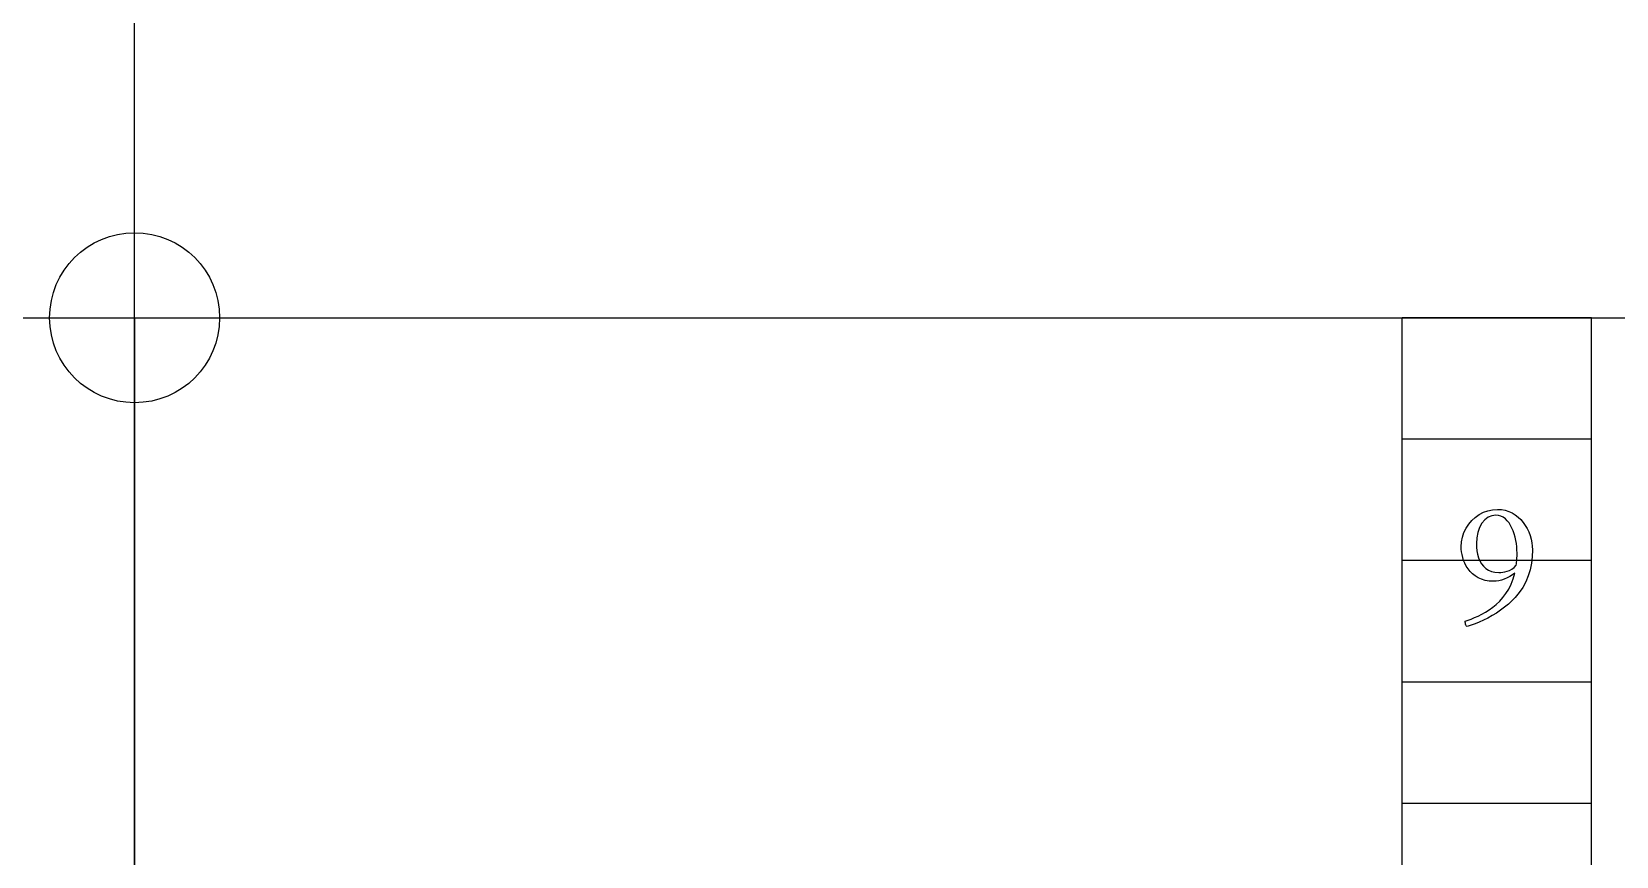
# Model space of a CAD drawing. Header units: millimetres. Extents: x -36.5 to 36.5, y -36.5 to 45.4.
# Drawn here: x -1.57 to 22.66, y -8.23 to 4.37 of the extents above; entities that cross this region are included whole.
import ezdxf

# ---------------------------------------------------------------- set-up
doc = ezdxf.new("R2010")
doc.units = ezdxf.units.MM
for name, color, linetype in [('CUT_INNER', 6, 'Continuous'), ('CUT_OUTER', 1, 'Continuous'), ('ENGRAVE', 7, 'Continuous'), ('TEXT', 5, 'Continuous')]:
    doc.layers.add(name, color=color, linetype=linetype)

msp = doc.modelspace()

# ---------------------------------------------------------------- linework, layer by layer
at = {"layer": 'CUT_INNER'}
msp.add_circle((0, 0), 1.3, dxfattribs=at)
at = {"layer": 'CUT_OUTER'}
msp.add_arc((0.0001, -0.0001), 36.4999, 179.09243, 4.21888, dxfattribs=at)
at = {"layer": 'ENGRAVE'}
for points in [[(0, -32.77), (0, 32.77)], [(-32.77, 0), (32.77, 0)], [(-22.2836, 0), (-22.2836, -22.2836), (22.2836, -22.2836), (22.2836, 0)], [(-19.3867, 0), (-19.3867, -19.3867), (19.3867, -19.3867), (19.3867, 0)], [(0, 0), (0, -22.2836)], [(22.2836, 0), (19.3867, 0)], [(22.2836, -1.857), (19.3867, -1.857)], [(22.2836, -3.7139), (19.3867, -3.7139)], [(22.2836, -5.5709), (19.3867, -5.5709)], [(22.2836, -7.4279), (19.3867, -7.4279)]]:
    msp.add_lwpolyline(points, dxfattribs=at)
for radius in [35.77, 35.77, 34.72, 32.77, 32.77]:
    msp.add_circle((0, 0), radius, dxfattribs=at)
at = {"layer": 'TEXT'}
for points in [[(20.353, -4.6402), (20.3979, -4.6247), (20.4458, -4.6065), (20.4967, -4.5855), (20.5506, -4.5617), (20.6061, -4.5343), (20.6617, -4.5028), (20.7175, -4.4671), (20.7735, -4.4271), (20.8282, -4.3823), (20.8804, -4.3321), (20.9299, -4.2765), (20.9767, -4.2154), (21.0194, -4.1483), (21.0563, -4.0742), (21.0874, -3.9934), (21.1127, -3.9057), (21.0763, -3.9334), (21.0374, -3.9579), (20.9957, -3.979), (20.9515, -3.9968), (20.9073, -4.0109), (20.8657, -4.021), (20.8267, -4.027), (20.7903, -4.029), (20.7217, -4.0257), (20.6589, -4.0157), (20.6019, -3.9991), (20.5506, -3.9758), (20.5047, -3.9473), (20.4637, -3.9151), (20.4276, -3.8793), (20.3964, -3.8398), (20.3698, -3.7979), (20.3474, -3.755), (20.3291, -3.711), (20.3151, -3.666), (20.3047, -3.6216), (20.2973, -3.5794), (20.2928, -3.5396), (20.2913, -3.502), (20.2959, -3.4265), (20.3099, -3.3541), (20.3331, -3.2849), (20.3656, -3.2188), (20.406, -3.1574), (20.4528, -3.1021), (20.5062, -3.053), (20.566, -3.01), (20.6309, -2.975), (20.6992, -2.9501), (20.771, -2.9351), (20.8464, -2.9301), (20.9066, -2.9335), (20.9638, -2.9437), (21.018, -2.9608), (21.0693, -2.9847), (21.1172, -3.0143), (21.1614, -3.0482), (21.202, -3.0865), (21.2389, -3.1291), (21.2718, -3.1753), (21.3005, -3.2241), (21.3251, -3.2755), (21.3454, -3.3296), (21.3613, -3.3848), (21.3727, -3.4399), (21.3796, -3.4949), (21.3818, -3.5496), (21.3777, -3.6534), (21.3654, -3.7543), (21.3448, -3.8524), (21.316, -3.9477), (21.2789, -4.0387), (21.2336, -4.1236), (21.1801, -4.2027), (21.1183, -4.2757), (21.0686, -4.3279), (21.0146, -4.378), (20.9564, -4.4261), (20.894, -4.472), (20.8293, -4.5151), (20.764, -4.555), (20.6982, -4.5915), (20.6319, -4.6247), (20.5665, -4.6543), (20.5033, -4.6798), (20.4424, -4.7012), (20.3838, -4.7187), (20.3749, -4.7166), (20.3677, -4.7102), (20.3623, -4.6997), (20.3586, -4.685), (20.3561, -4.6696), (20.3544, -4.657), (20.3533, -4.6472), (20.353, -4.6402)], [(21.1351, -3.7851), (21.1378, -3.7625), (21.14, -3.7396), (21.142, -3.7163), (21.1435, -3.6926), (21.1448, -3.6688), (21.1456, -3.645), (21.1462, -3.6211), (21.1463, -3.5973), (21.1451, -3.5505), (21.1414, -3.5027), (21.1353, -3.4538), (21.1267, -3.4039), (21.1157, -3.3543), (21.1022, -3.3064), (21.0862, -3.2604), (21.0678, -3.216), (21.0468, -3.1746), (21.023, -3.1372), (20.9964, -3.1038), (20.9669, -3.0745), (20.9349, -3.0505), (20.9003, -3.0335), (20.8634, -3.0232), (20.824, -3.0198), (20.7622, -3.0275), (20.7059, -3.0506), (20.655, -3.0892), (20.6095, -3.1431), (20.5721, -3.2087), (20.5454, -3.2819), (20.5293, -3.3629), (20.524, -3.4515), (20.5261, -3.5082), (20.5324, -3.5633), (20.5429, -3.6168), (20.5576, -3.6688), (20.5771, -3.7174), (20.6018, -3.7609), (20.6317, -3.7994), (20.667, -3.8328), (20.7078, -3.8598), (20.7546, -3.879), (20.8073, -3.8906), (20.866, -3.8945), (20.8962, -3.8933), (20.928, -3.8899), (20.9614, -3.8842), (20.9964, -3.8762), (21.0318, -3.8637), (21.0668, -3.8443), (21.1012, -3.8181), (21.1351, -3.7851)]]:
    msp.add_lwpolyline(points, close=True, dxfattribs=at)

doc.saveas('drawing.dxf')
